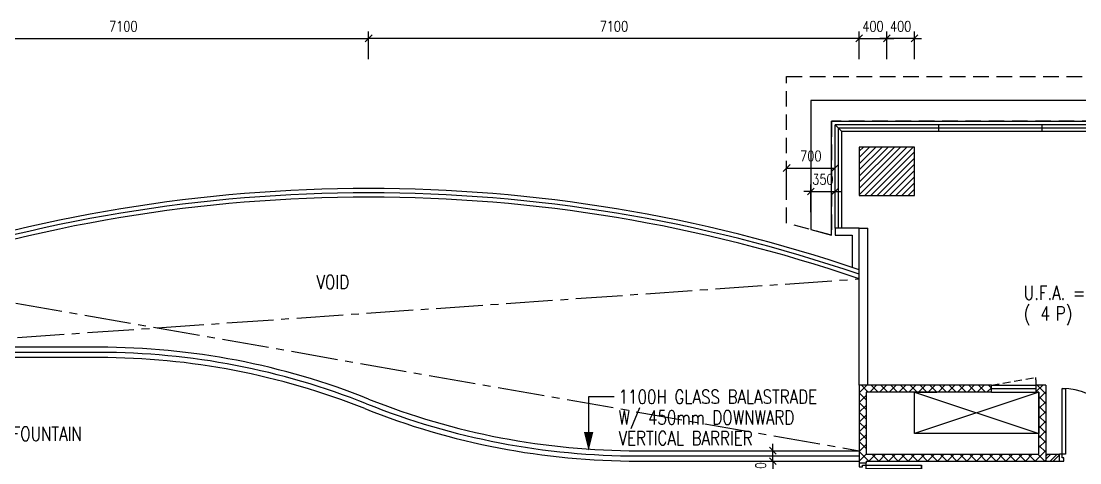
# Model space of a CAD drawing. Header units: millimetres. Extents: x -68474 to 336725, y -113450 to 40976.
# Drawn here: x 297498 to 312818, y -15850 to -9450 of the extents above; entities that cross this region are included whole.
import ezdxf

# ---------------------------------------------------------------- set-up
doc = ezdxf.new("R2010")
doc.units = ezdxf.units.MM
doc.header["$LTSCALE"] = 900
for name, pattern in [('CYT_152$0$CENTER2', [1.125, 0.75, -0.125, 0.125, -0.125]), ('CYT_152$0$HIDDEN', [0.375, 0.25, -0.125]), ('CYT_152$0$HIDDEN2', [0.1875, 0.125, -0.0625])]:
    doc.linetypes.add(name, pattern=pattern)
for name, color, linetype in [('CYT_152$0$HATCH', 8, 'Continuous'), ('CYT_152$0$RLP031', 1, 'Continuous'), ('CYT_152$0$RLP043_N20', 3, 'Continuous'), ('CYT_152$0$RLP043_T20', 3, 'Continuous'), ('CYT_152$0$RLP223', 4, 'Continuous'), ('CYT_152$0$RLP223_C', 1, 'Continuous'), ('CYT_152$0$RLP223_H', 8, 'Continuous'), ('CYT_152$0$RLP280', 6, 'Continuous'), ('CYT_152$0$RLP314', 9, 'Continuous'), ('CYT_152$0$RLP315', 1, 'Continuous'), ('CYT_152$0$RLP390_C1', 1, 'Continuous'), ('CYT_152$0$RLP390_C3', 3, 'Continuous'), ('CYT_152$0$RLP740', 1, 'Continuous')]:
    doc.layers.add(name, color=color, linetype=linetype)
doc.styles.add('CYT_152$0$RLP-SIMPLEX', font='SIMPLEX.shx', dxfattribs={"width": 0.8})
doc.styles.add('CYT_152$0$Standard', font='simplex.shx')
doc.dimstyles.new('CYT_152$0$RLP-SIMPLEX_D100', dxfattribs={"dimscale": 100, "dimtxt": 1.5, "dimasz": 1, "dimexe": 1, "dimexo": 1, "dimgap": 1, "dimtad": 1, "dimdec": 1, "dimdsep": 46, "dimtxsty": 'CYT_152$0$RLP-SIMPLEX', "dimblk": 'CYT_152$0$_Oblique', "dimcen": 1, "dimclrd": 1, "dimclre": 1, "dimclrt": 3, "dimadec": 1, "dimazin": 2, "dimtfac": 1, "dimtdec": 1, "dimtix": 1, "dimtmove": 2, "dimatfit": 1, "dimldrblk": 'CYT_152$0$_Oblique', "dimfxl": 1, "dimtolj": 1, "dimtzin": 0, "dimarcsym": 0})

# ---------------------------------------------------------------- blocks, each defined once
blk = doc.blocks.new('CYT_152$0$_Oblique')
at = {"color": 0, "linetype": 'ByBlock', "lineweight": -2}
blk.add_line((-0.5, -0.5), (0.5, 0.5), dxfattribs=at)
blk = doc.blocks.new('*D310')
at = {"layer": 'CYT_152$0$RLP031', "color": 1, "lineweight": -2, "transparency": 16777216}
for p, q in [((295425, -10000), (295425, -9600)), ((302525, -10000), (302525, -9600)), ((295425, -9700), (302525, -9700))]:
    blk.add_line(p, q, dxfattribs=at)
at = {"layer": 'CYT_152$0$RLP031', "color": 1, "lineweight": -2, "transparency": 16777216, "xscale": 100, "yscale": 100, "zscale": 100, "rotation": 180}
blk.add_blockref('CYT_152$0$_Oblique', (295425, -9700), dxfattribs=at)
at = {"layer": 'CYT_152$0$RLP031', "color": 1, "lineweight": -2, "transparency": 16777216, "xscale": 100, "yscale": 100, "zscale": 100}
blk.add_blockref('CYT_152$0$_Oblique', (302525, -9700), dxfattribs=at)
at = {"layer": 'CYT_152$0$RLP031', "color": 3, "transparency": 16777216, "insert": (298975, -9525), "char_height": 150, "attachment_point": 5, "style": 'CYT_152$0$RLP-SIMPLEX'}
blk.add_mtext('\\A1;7100', dxfattribs=at)
blk = doc.blocks.new('*D311')
at = {"layer": 'CYT_152$0$RLP031', "color": 1, "lineweight": -2, "transparency": 16777216}
for p, q in [((302525, -10000), (302525, -9600)), ((309625, -10000), (309625, -9600)), ((309625, -9700), (302525, -9700))]:
    blk.add_line(p, q, dxfattribs=at)
at = {"layer": 'CYT_152$0$RLP031', "color": 1, "lineweight": -2, "transparency": 16777216, "xscale": 100, "yscale": 100, "zscale": 100, "rotation": 180}
blk.add_blockref('CYT_152$0$_Oblique', (302525, -9700), dxfattribs=at)
at = {"layer": 'CYT_152$0$RLP031', "color": 1, "lineweight": -2, "transparency": 16777216, "xscale": 100, "yscale": 100, "zscale": 100}
blk.add_blockref('CYT_152$0$_Oblique', (309625, -9700), dxfattribs=at)
at = {"layer": 'CYT_152$0$RLP031', "color": 3, "transparency": 16777216, "insert": (306075, -9525), "char_height": 150, "attachment_point": 5, "style": 'CYT_152$0$RLP-SIMPLEX'}
blk.add_mtext('\\A1;7100', dxfattribs=at)
blk = doc.blocks.new('*D312')
at = {"layer": 'CYT_152$0$RLP031', "color": 1, "lineweight": -2, "transparency": 16777216}
for p, q in [((309625, -10000), (309625, -9600)), ((310025, -10000), (310025, -9600)), ((309625, -9700), (309525, -9700)), ((309625, -9700), (310025, -9700)), ((310025, -9700), (310125, -9700))]:
    blk.add_line(p, q, dxfattribs=at)
at = {"layer": 'CYT_152$0$RLP031', "color": 1, "lineweight": -2, "transparency": 16777216, "xscale": 100, "yscale": 100, "zscale": 100}
blk.add_blockref('CYT_152$0$_Oblique', (309625, -9700), dxfattribs=at)
at = {"layer": 'CYT_152$0$RLP031', "color": 1, "lineweight": -2, "transparency": 16777216, "xscale": 100, "yscale": 100, "zscale": 100, "rotation": 180}
blk.add_blockref('CYT_152$0$_Oblique', (310025, -9700), dxfattribs=at)
at = {"layer": 'CYT_152$0$RLP031', "color": 3, "transparency": 16777216, "insert": (309825, -9525), "char_height": 150, "attachment_point": 5, "style": 'CYT_152$0$RLP-SIMPLEX'}
blk.add_mtext('\\A1;400', dxfattribs=at)
blk = doc.blocks.new('*D313')
at = {"layer": 'CYT_152$0$RLP031', "color": 1, "lineweight": -2, "transparency": 16777216}
for p, q in [((310025, -10000), (310025, -9600)), ((310425, -10000), (310425, -9600)), ((310025, -9700), (309925, -9700)), ((310425, -9700), (310025, -9700)), ((310425, -9700), (310525, -9700))]:
    blk.add_line(p, q, dxfattribs=at)
at = {"layer": 'CYT_152$0$RLP031', "color": 1, "lineweight": -2, "transparency": 16777216, "xscale": 100, "yscale": 100, "zscale": 100}
blk.add_blockref('CYT_152$0$_Oblique', (310025, -9700), dxfattribs=at)
at = {"layer": 'CYT_152$0$RLP031', "color": 1, "lineweight": -2, "transparency": 16777216, "xscale": 100, "yscale": 100, "zscale": 100, "rotation": 180}
blk.add_blockref('CYT_152$0$_Oblique', (310425, -9700), dxfattribs=at)
at = {"layer": 'CYT_152$0$RLP031', "color": 3, "transparency": 16777216, "insert": (310225, -9525), "char_height": 150, "attachment_point": 5, "style": 'CYT_152$0$RLP-SIMPLEX'}
blk.add_mtext('\\A1;400', dxfattribs=at)
blk = doc.blocks.new('*D314')
at = {"layer": 'CYT_152$0$RLP031', "color": 1, "lineweight": -2, "transparency": 16777216}
for p, q in [((308075, -15825), (308475, -15825)), ((308375, -15825), (308375, -18425)), ((308075, -18425), (308475, -18425))]:
    blk.add_line(p, q, dxfattribs=at)
at = {"layer": 'CYT_152$0$RLP031', "color": 1, "lineweight": -2, "transparency": 16777216, "xscale": 100, "yscale": 100, "zscale": 100}
for p, rotation in [((308375, -15825), 90), ((308375, -18425), 270)]:
    blk.add_blockref('CYT_152$0$_Oblique', p, dxfattribs=dict(at, rotation=rotation))
at = {"layer": 'CYT_152$0$RLP031', "color": 3, "transparency": 16777216, "insert": (308200, -17125), "char_height": 150, "attachment_point": 5, "rotation": 90, "style": 'CYT_152$0$RLP-SIMPLEX'}
blk.add_mtext('\\A1;2600', dxfattribs=at)
blk = doc.blocks.new('*D315')
at = {"layer": 'CYT_152$0$RLP031', "color": 1, "lineweight": -2, "transparency": 16777216}
for p, q in [((308375, -15675), (308375, -15575)), ((308075, -15675), (308475, -15675)), ((308375, -15825), (308375, -15675)), ((308075, -15825), (308475, -15825)), ((308375, -15825), (308375, -15925))]:
    blk.add_line(p, q, dxfattribs=at)
at = {"layer": 'CYT_152$0$RLP031', "color": 1, "lineweight": -2, "transparency": 16777216, "xscale": 100, "yscale": 100, "zscale": 100}
for p, rotation in [((308375, -15675), 270), ((308375, -15825), 90)]:
    blk.add_blockref('CYT_152$0$_Oblique', p, dxfattribs=dict(at, rotation=rotation))
at = {"layer": 'CYT_152$0$RLP031', "color": 3, "transparency": 16777216, "insert": (308200, -15991), "char_height": 150, "attachment_point": 5, "rotation": 90, "style": 'CYT_152$0$RLP-SIMPLEX'}
blk.add_mtext('\\A1;150', dxfattribs=at)
blk = doc.blocks.new('*D332')
at = {"layer": 'CYT_152$0$RLP031', "color": 1, "lineweight": -2, "transparency": 16777216}
for p, q in [((308925, -11918), (308825, -11918)), ((308925, -12218), (308925, -11818)), ((308925, -11918), (309275, -11918)), ((309275, -12218), (309275, -11818)), ((309275, -11918), (309375, -11918))]:
    blk.add_line(p, q, dxfattribs=at)
at = {"layer": 'CYT_152$0$RLP031', "color": 1, "lineweight": -2, "transparency": 16777216, "xscale": 100, "yscale": 100, "zscale": 100}
blk.add_blockref('CYT_152$0$_Oblique', (308925, -11918), dxfattribs=at)
at = {"layer": 'CYT_152$0$RLP031', "color": 1, "lineweight": -2, "transparency": 16777216, "xscale": 100, "yscale": 100, "zscale": 100, "rotation": 180}
blk.add_blockref('CYT_152$0$_Oblique', (309275, -11918), dxfattribs=at)
at = {"layer": 'CYT_152$0$RLP031', "color": 3, "transparency": 16777216, "insert": (309100, -11743), "char_height": 150, "attachment_point": 5, "style": 'CYT_152$0$RLP-SIMPLEX'}
blk.add_mtext('\\A1;350', dxfattribs=at)
blk = doc.blocks.new('*D333')
at = {"layer": 'CYT_152$0$RLP031', "color": 1, "lineweight": -2, "transparency": 16777216}
for p, q in [((308575, -11878.95431), (308575, -11478.95431)), ((309275, -11878.95431), (309275, -11478.95431)), ((308575, -11578.95431), (309275, -11578.95431))]:
    blk.add_line(p, q, dxfattribs=at)
at = {"layer": 'CYT_152$0$RLP031', "color": 1, "lineweight": -2, "transparency": 16777216, "xscale": 100, "yscale": 100, "zscale": 100, "rotation": 180}
blk.add_blockref('CYT_152$0$_Oblique', (308575, -11578.95431), dxfattribs=at)
at = {"layer": 'CYT_152$0$RLP031', "color": 1, "lineweight": -2, "transparency": 16777216, "xscale": 100, "yscale": 100, "zscale": 100}
blk.add_blockref('CYT_152$0$_Oblique', (309275, -11578.95431), dxfattribs=at)
at = {"layer": 'CYT_152$0$RLP031', "color": 3, "transparency": 16777216, "insert": (308925, -11403.95431), "char_height": 150, "attachment_point": 5, "style": 'CYT_152$0$RLP-SIMPLEX'}
blk.add_mtext('\\A1;700', dxfattribs=at)
blk = doc.blocks.new('CYT_152$0$ED900L')
blk.add_lwpolyline([(85, 100), (35, 100), (35, 1050), (85, 1050)], close=True)
for points in [[(0, 0), (60, 0), (60, 50), (35, 50), (35, 100), (0, 100)], [(1020, 0), (960, 0), (960, 50), (985, 50), (985, 100), (1020, 100)]]:
    blk.add_lwpolyline(points)
blk.add_arc((35, 100), 950, 0, 90)
blk = doc.blocks.new('CYT_152$0$ED1750D')
for points in [[(-100, 875), (-100, 815), (-50, 815), (-50, 840), (0, 840), (0, 875)], [(-100, -875), (-100, -815), (-50, -815), (-50, -840), (0, -840), (0, -875)]]:
    blk.add_lwpolyline(points)
for points in [[(0, 790), (0, 840), (800, 840), (800, 790)], [(0, -790), (0, -840), (800, -840), (800, -790)]]:
    blk.add_lwpolyline(points, close=True)
for centre, start, end in [((-35, 834), 272.4007, 0.3937), ((-35, -834), 359.6063, 87.5993)]:
    blk.add_arc(centre, 835, start, end)
blk = doc.blocks.new('CYT_152')
at = {"layer": 'CYT_152$0$HATCH'}
h = blk.add_hatch(dxfattribs=at)
h.set_pattern_fill('ANSI31', color=256, scale=20, style=0)
h.set_pattern_definition([(45, (309625, -11875), (-44.9013, 44.9013), [])])
h.paths.add_polyline_path([(309625, -11275), (309625, -11975), (310425, -11975), (310425, -11275)])
at = {"layer": 'CYT_152$0$RLP223_H'}
h = blk.add_hatch(dxfattribs=at)
h.set_pattern_fill('_USER', color=256, scale=100, angle=45, style=0, double=1, pattern_type=0)
h.set_pattern_definition([(45, (309625, -15825), (-70.7107, 70.7107), []), (135, (309625, -15825), (-70.7107, -70.7107), [])])
h.paths.add_polyline_path([(311537.5, -14825), (311537.5, -14725), (309625, -14725), (309625, -15825), (312325, -15825), (312325, -14725), (312187.5, -14725), (312187.5, -14825), (312225, -14825), (312225, -15725), (309725, -15725), (309725, -14825)])
h = blk.add_hatch(dxfattribs=at)
h.set_pattern_fill('ANSI32', color=256, scale=10, style=0)
h.set_pattern_definition([(45, (271025, -42775), (-67.35192, 67.35192), []), (45, (271069.9, -42775), (-67.35192, 67.35192), [])])
h.paths.add_polyline_path([(312325, -15725), (312325, -15825), (312525, -15825), (312525, -15725)])
at = {"layer": 'CYT_152$0$RLP043_N20'}
for p, q in [((306081.15, -14891.67), (305709.48, -14891.67)), ((305709.48, -14891.67), (305709.48, -15473.26))]:
    blk.add_line(p, q, dxfattribs=at)
blk.add_lwpolyline([(305709.48, -15675, 0, 135, 0), (305709.48, -15405, 135, 135, 0)], format="xyseb", dxfattribs=at)
at = {"layer": 'CYT_152$0$RLP223'}
for p, q in [((309625, -14725), (309625, -15825)), ((311537.5, -14725), (309625, -14725)), ((309725, -14825), (309725, -15725)), ((311537.5, -14825), (309725, -14825)), ((311537.5, -14825), (311537.5, -14725)), ((312325, -14725), (312187.5, -14725)), ((312187.5, -14825), (312187.5, -14725)), ((312225, -14825), (312187.5, -14825)), ((312225, -15725), (312225, -14825)), ((309725, -15725), (312225, -15725)), ((312325, -15725), (312525, -15725)), ((312525, -15825), (312525, -15725)), ((309625, -15825), (309625, -15850)), ((309725, -15825), (309725, -15850)), ((309725, -15825), (312325, -15825)), ((312325, -15825), (312525, -15825))]:
    blk.add_line(p, q, dxfattribs=at)
for points in [[(309625, -12450), (309750, -12450)], [(309625, -14725), (309625, -12450)], [(309750, -14725), (309750, -12450)], [(312325, -14725), (312325, -15825)], [(309625, -15850), (309725, -15850)]]:
    blk.add_lwpolyline(points, dxfattribs=at)
at = {"layer": 'CYT_152$0$RLP223_C', "linetype": 'CYT_152$0$HIDDEN'}
blk.add_lwpolyline([(336162.5, -20975), (335675, -20975), (335675, -20325), (336025, -20325), (336025, -10900), (309225, -10900), (309225, -12550), (308575, -12375.83), (308575, -10250), (336675, -10250), (336675, -20975)], close=True, dxfattribs=at)
at = {"layer": 'CYT_152$0$RLP223_C'}
blk.add_lwpolyline([(308925, -10600), (308925, -12469.62), (309225, -12550), (309225, -10900), (336025, -10900), (336025, -20325), (335675, -20325), (335675, -20625), (336325, -20625), (336325, -10600), (336325, -10600), (308925, -10600)], dxfattribs=at)
for points in [[(302525, -14925, 0.0953502), (298627.89, -14175), (295425, -14175)], [(302497.16, -14994.64, 0.0953502), (298627.89, -14250), (295425, -14250)], [(302469.33, -15064.29, 0.0953502), (298627.89, -14325), (295425, -14325)], [(302497.16, -14994.64, 0.0953502), (306422.11, -15750), (309625, -15750)], [(302525, -14925, 0.0953502), (306422.11, -15675), (309625, -15675)], [(302469.33, -15064.29, 0.0953502), (306422.11, -15825), (309625, -15825)]]:
    blk.add_lwpolyline(points, format="xyb", dxfattribs=at)
at = {"layer": 'CYT_152$0$RLP280'}
blk.add_lwpolyline([(309625, -11275), (309625, -11975), (310425, -11975), (310425, -11275)], close=True, dxfattribs=at)
at = {"layer": 'CYT_152$0$RLP314'}
for p, q in [((309275, -12450), (309275, -10950)), ((335975, -10950), (309275, -10950)), ((309325, -12450), (309325, -11000)), ((335925, -11000), (309325, -11000)), ((310775, -11050), (310775, -10950)), ((312275, -11050), (312275, -10950)), ((309375, -12450), (309375, -11050)), ((335875, -11050), (309375, -11050))]:
    blk.add_line(p, q, dxfattribs=at)
blk.add_lwpolyline([(309375, -11050), (309275, -10950)], dxfattribs=at)
for radius, start, end in [(22000, 71.172061, 108.827939), (21937.5, 71.116393, 108.883607), (21875, 71.060388, 108.939612)]:
    blk.add_arc((302525, -33875), radius, start, end, dxfattribs=at)
at = {"layer": 'CYT_152$0$RLP315'}
for p, q in [((312225, -14825), (310425, -15425)), ((310425, -14825), (312225, -15425))]:
    blk.add_line(p, q, dxfattribs=at)
blk.add_lwpolyline([(311762.5, -14825), (312225, -14825), (312225, -15425), (310425, -15425), (310425, -14825), (310750, -14825)], dxfattribs=at)
at = {"layer": 'CYT_152$0$RLP390_C1', "linetype": 'CYT_152$0$CENTER2'}
for points in [[(295425, -13184.29), (309625, -15675)], [(295425, -14175), (309625, -13184.29)]]:
    blk.add_lwpolyline(points, dxfattribs=at)
at = {"layer": 'CYT_152$0$RLP390_C3'}
blk.add_lwpolyline([(309625, -12450), (309275, -12450), (309275, -12550), (309525, -12550), (309525, -13018.35)], dxfattribs=at)
at = {"layer": 'CYT_152$0$RLP740', "linetype": 'CYT_152$0$HIDDEN2'}
blk.add_line((311537.5, -14725), (312177.63, -14612.13), dxfattribs=at)
at = {"layer": 'CYT_152$0$RLP740'}
for p, q in [((311537.5, -14725), (312187.5, -14725)), ((311537.5, -14775), (312187.5, -14775)), ((311537.5, -14825), (312187.5, -14825))]:
    blk.add_line(p, q, dxfattribs=at)
at = {"layer": 'CYT_152$0$RLP740', "linetype": 'CYT_152$0$HIDDEN2'}
blk.add_arc((311537.5, -14725), 650, 0, 10, dxfattribs=at)
at = {"layer": 'CYT_152$0$RLP315'}
for name, p in [('CYT_152$0$ED900L', (312525, -15825)), ('CYT_152$0$ED1750D', (309725, -16725))]:
    blk.add_blockref(name, p, dxfattribs=at)
at = {"layer": 'CYT_152$0$RLP043_N20', "style": 'CYT_152$0$RLP-SIMPLEX', "width": 0.8}
for s, p in [('VOID', (301770, -13330.84)), ('U.F.A. =       m', (312006.3, -13486.44)), ('(   P)', (312006.3, -13786.44)), ('4', (312248.42, -13786.44)), ('1100H GLASS BALASTRADE', (306142.28, -14992.4)), ('W/ 450mm DOWNWARD', (306142.28, -15292.4)), ('VERTICAL BARRIER', (306142.28, -15592.4))]:
    blk.add_text(s, height=200, dxfattribs=at).set_placement(p)
at = {"layer": 'CYT_152$0$RLP043_T20', "style": 'CYT_152$0$Standard', "width": 0.8}
blk.add_text('DRINKING FOUNTAIN', height=200, dxfattribs=at).set_placement((296263.24, -15530.02))
at = {"layer": 'CYT_152$0$RLP031'}
for base, p1, p2, picture, middle in [((302525, -9700), (295425, -10100), (302525, -10100), '*D310', (298975, -9525)), ((310025, -9700), (309625, -10100), (310025, -10100), '*D312', (309825, -9525)), ((309275, -11578.95), (308575, -11978.95), (309275, -11978.95), '*D333', (308925, -11403.95)), ((309275, -11918.43), (308925, -12318.43), (309275, -12318.43), '*D332', (309100, -11743.43))]:
    dim = blk.add_linear_dim(base=base, p1=p1, p2=p2, dimstyle='CYT_152$0$RLP-SIMPLEX_D100', dxfattribs=at)
    dim.commit()
    dim.dimension.update_dxf_attribs({"geometry": picture, "text_midpoint": middle})
for base, p1, p2, angle, picture, middle in [((302525, -9700), (309625, -10100), (302525, -10100), 180, '*D311', (306075, -9525)), ((310025, -9700), (310425, -10100), (310025, -10100), 180, '*D313', (310225, -9525)), ((308375, -18425), (307975, -15825), (307975, -18425), 270, '*D314', (308200, -17125))]:
    dim = blk.add_linear_dim(base=base, p1=p1, p2=p2, angle=angle, dimstyle='CYT_152$0$RLP-SIMPLEX_D100', dxfattribs=at)
    dim.commit()
    dim.dimension.update_dxf_attribs({"geometry": picture, "text_midpoint": middle})
dim = blk.add_linear_dim(base=(308375, -15675), p1=(307975, -15825), p2=(307975, -15675), angle=90, dimstyle='CYT_152$0$RLP-SIMPLEX_D100', dxfattribs=at)
dim.commit()
dim.dimension.update_dxf_attribs({"geometry": '*D315', "text_midpoint": (308200, -15991.39), "dimtype": 128})

msp = doc.modelspace()

# ---------------------------------------------------------------- block references
msp.add_blockref('CYT_152', (0, 0))

doc.saveas('drawing.dxf')
